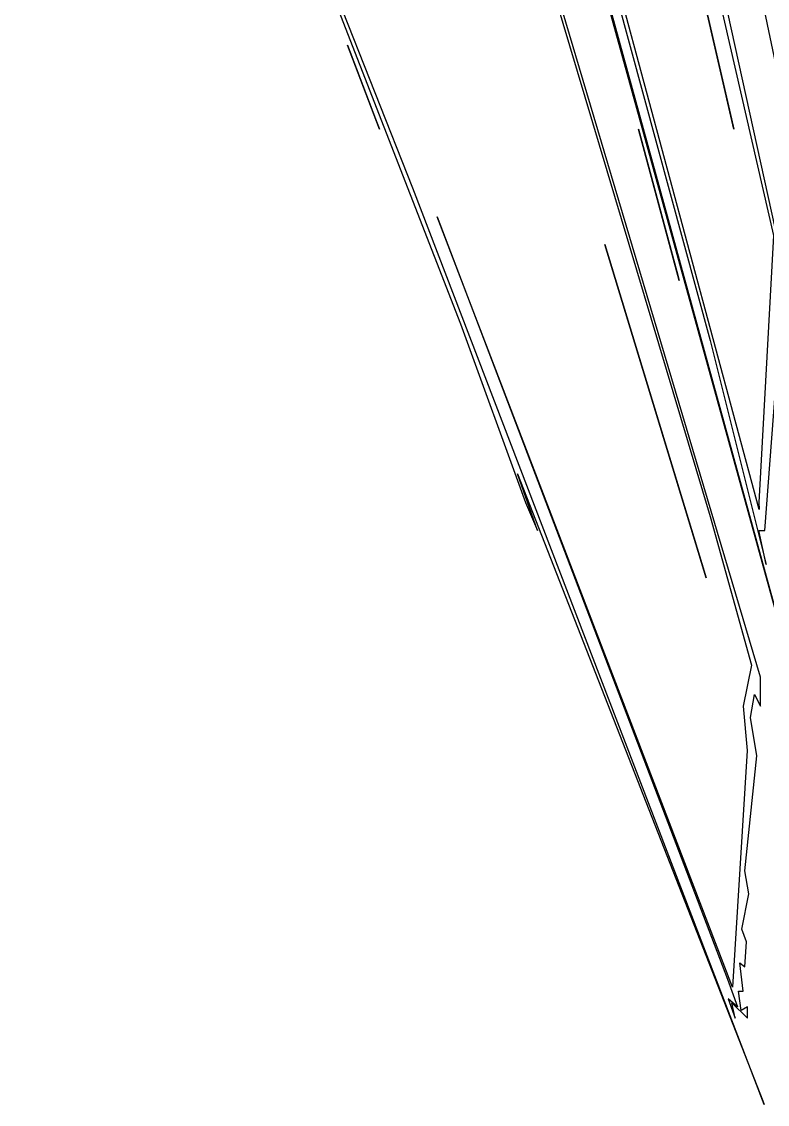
# Model space of a CAD drawing. Extents: x -11977 to 11953, y 2004 to 30000.
# Drawn here: x -2366 to -942, y 2533 to 4599 of the extents above; entities that cross this region are included whole.
import ezdxf

# ---------------------------------------------------------------- set-up
doc = ezdxf.new("R2010")
doc.units = 0

msp = doc.modelspace()

# ---------------------------------------------------------------- linework, layer by layer
for p, q in [((-1618.8679, 4281.3036), (-11765.625, 30000, 582.1429)), ((-954.7284, 3348.0885), (-8882.8125, 30000, 397.619)), ((-919.7095, 3452.2822), (-8250, 30000, 469.0476)), ((-8132.8125, 30000, 367.8571), (-1050.5995, 3990.4077)), ((-919.5652, 4173.913), (-2032.902, 9227.3567)), ((-1923.3788, 8518.7713), (-929.9748, 4191.4358)), ((-957.0904, 3667.8913), (-2036.8664, 7668.2028)), ((-1005.8979, 4394.3662), (-1254.3359, 5479.6926)), ((-1254.3359, 5479.6926), (-1010.3448, 4413.7931)), ((-2037.5, 5333.3333), (-1527.3167, 4022.5624)), ((-1090.0106, 5304.9947), (-854.3478, 4173.913)), ((-1463.9758, 5037.336), (-1050.6589, 3654.4656)), ((-1288.7608, 4795.389), (-922.9008, 3464.2609)), ((-1682.2183, 4394.3662), (-1743.6131, 4554.7445)), ((-1743.6131, 4554.7445), (-1689.6552, 4413.7931)), ((-1689.6552, 4413.7931), (-1682.2183, 4394.3662)), ((-1010.3448, 4413.7931), (-1005.8979, 4394.3662)), ((-1109.7039, 4105.2632), (-1187.8521, 4394.3662)), ((-1187.8521, 4394.3662), (-1114.2857, 4122.213)), ((-947.793, 2532.7245), (-1618.8679, 4281.3036)), ((-1007.841, 2756.4881), (-1571.8882, 4226.9263)), ((-1571.8882, 4226.9263), (-1017.7679, 2771.7934)), ((-929.9748, 4191.4358), (-957.7434, 3681.4159)), ((-1058.6109, 3537.9164), (-1252.1739, 4173.913)), ((-1252.1739, 4173.913), (-1062.3755, 3550.4979)), ((-946.657, 3627.907), (-905.995, 4156.5362)), ((-1114.2857, 4122.213), (-1109.7039, 4105.2632)), ((-1527.3167, 4022.5624), (-1403.5398, 3681.4159)), ((-1050.5995, 3990.4077), (-947.063, 3575.9312)), ((-1380.3052, 3627.907), (-1418.7126, 3736.5269)), ((-1418.7126, 3736.5269), (-950.2035, 2539.1658)), ((-1403.5398, 3681.4159), (-1380.3052, 3627.907)), ((-957.7434, 3681.4159), (-957.0904, 3667.8913)), ((-1050.6589, 3654.4656), (-971.7083, 3370.6955)), ((-943.6831, 3563.1692), (-957.9942, 3627.907)), ((-957.9942, 3627.907), (-946.657, 3627.907)), ((-947.063, 3575.9312), (-943.6831, 3563.1692)), ((-1062.3755, 3550.4979), (-1058.6109, 3537.9164)), ((-971.7083, 3370.6955), (-987.8628, 3292.876)), ((-954.4195, 3292.876), (-954.7284, 3348.0885)), ((-973.7221, 3271.2975), (-965.9363, 3314.741)), ((-965.9363, 3314.741), (-954.4195, 3292.876)), ((-987.8628, 3292.876), (-980.0129, 3208.2262)), ((-961.8834, 3197.95), (-973.7221, 3271.2975)), ((-980.0129, 3208.2262), (-1007.841, 2756.4881)), ((-984.3079, 2978.5203), (-961.8834, 3197.95)), ((-976.7196, 2934.7443), (-984.3079, 2978.5203)), ((-990.1206, 2867.3176), (-976.7196, 2934.7443)), ((-981.6629, 2842.8246), (-990.1206, 2867.3176)), ((-984.8264, 2795.0728), (-981.6629, 2842.8246)), ((-987.8855, 2748.8987), (-994.1606, 2802.9197)), ((-994.1606, 2802.9197), (-984.8264, 2795.0728)), ((-1017.7679, 2771.7934), (-998.366, 2718.9542)), ((-991.4177, 2711.5698), (-996.4758, 2748.8987)), ((-996.4758, 2748.8987), (-987.8855, 2748.8987)), ((-998.366, 2718.9542), (-1016.6484, 2733.8445)), ((-1016.6484, 2733.8445), (-1005.6338, 2704.2254)), ((-1002.9173, 2696.9206), (-1009.6122, 2726.379)), ((-1009.6122, 2726.379), (-979.7407, 2696.9206)), ((-979.2484, 2718.9542), (-991.4177, 2711.5698)), ((-979.7407, 2696.9206), (-979.2484, 2718.9542)), ((-1005.6338, 2704.2254), (-1002.9173, 2696.9206)), ((-950.2035, 2539.1658), (-947.793, 2532.7245))]:
    msp.add_line(p, q)

doc.saveas('drawing.dxf')
